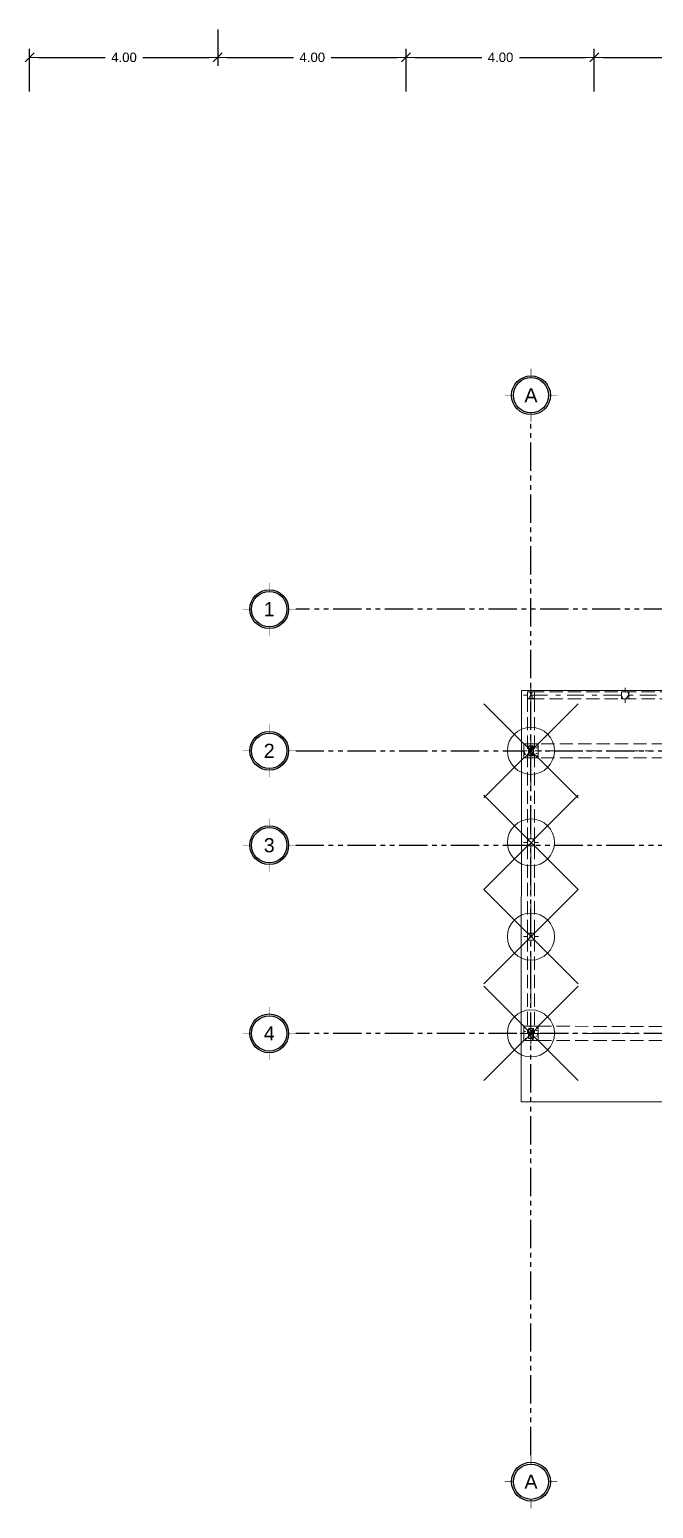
# Model space of a CAD drawing. Header units: metres. Extents: x -10.7 to 26.1, y -10.1 to 21.3.
# Drawn here: x -10.65 to 2.6, y -10.09 to 21.31 of the extents above; entities that cross this region are included whole.
import ezdxf
from ezdxf.enums import TextEntityAlignment as Align

# ---------------------------------------------------------------- set-up
doc = ezdxf.new("R2010")
doc.units = ezdxf.units.M
doc.header["$MEASUREMENT"] = 0
doc.header["$PDMODE"] = 35
for name, pattern in [('Xref_Arq. PA$0$Línea Oculta', [0.391222, 0.282222, -0.109]), ('Xref_Arq. PA$0$Punto & Raya', [0.670278, 0.352778, -0.176389, 0, -0.141111]), ('Xref_Arq. PA$0$Wipeout_Contour', [1, 0, -1]), ('Xref_Ejes$0$ACAD_ISO05W100', [33, 24, -3, 0, -3, 0, -3])]:
    doc.linetypes.add(name, pattern=pattern)
for name, color, linetype in [('Xref_Arq. PA$0$Cotas - General', 7, 'Continuous'), ('Xref_Arq. PA$0$Estructura - Forjados', 7, 'Continuous'), ('Xref_Arq. PA$0$Estructura - Vigas y Pilares', 7, 'Continuous'), ('Xref_Castillos PA$0$COLUM. PB', 140, 'Continuous'), ('Xref_Ejes$0$00-EJES', 1, 'Xref_Ejes$0$ACAD_ISO05W100'), ('Xref_Ejes$0$Globo Eje', 1, 'Continuous'), ('Xref_Ejes$0$Texto', 7, 'Continuous')]:
    doc.layers.add(name, color=color, linetype=linetype)
for name, color, linetype, lineweight in [('Xref_Arq. PA$0$Estructura - Forjados_Pluma_Nº__1', 7, 'Continuous', 13), ('Xref_Arq. PA$0$Estructura - Vigas y Pilares_Pluma_Nº__20', 1, 'Continuous', 0), ('Xref_Arq. PA$0$Estructura - Vigas y Pilares_Pluma_Nº__28', 7, 'Continuous', 18)]:
    doc.layers.add(name, color=color, linetype=linetype, lineweight=lineweight)
for name, color, linetype, lineweight, true_color in [('Xref_Arq. PA$0$Estructura - Vigas y Pilares_Pluma_Nº__170', 7, 'Continuous', 13, 0x9f9f00), ('Xref_Arq. PA$0$Estructura - Vigas y Pilares_Pluma_Nº__174', 7, 'Continuous', 13, 0xe4ad2c), ('Xref_Arq. PA$0$Estructura - Vigas y Pilares_Pluma_Nº__69', 7, 'Continuous', 13, 0x6a6a6a), ('Xref_Arq. PA$0$Estructura - Vigas y Pilares_Pluma_Nº__90', 7, 'Continuous', 13, 0x6a6a6a)]:
    doc.layers.add(name, color=color, linetype=linetype, lineweight=lineweight, true_color=true_color)
doc.styles.add('Xref_Arq. PA$0$Estilo_Generado_1', font='arial.ttf')
doc.styles.add('Xref_Ejes$0$Arial', font='arial.ttf')
doc.dimstyles.new('Xref_Arq. PA$0$Estilo_Generado__1', dxfattribs={"dimtxt": 0.2, "dimasz": 0.19, "dimexe": 0.18, "dimexo": 0, "dimgap": 0.09, "dimtad": 0, "dimtih": 1, "dimtoh": 1, "dimzin": 0, "dimdsep": 46, "dimtxsty": 'Xref_Arq. PA$0$Estilo_Generado_1', "dimblk": 'Xref_Arq. PA$0$ARROWHEAD_6', "dimblk1": 'Xref_Arq. PA$0$ARROWHEAD_6', "dimblk2": 'Xref_Arq. PA$0$ARROWHEAD_6', "dimcen": 0.09, "dimclrd": 256, "dimclre": 256, "dimclrt": 7, "dimadec": 0, "dimazin": 0, "dimtfac": 1, "dimtdec": 4, "dimtmove": 0, "dimatfit": 3, "dimfxl": 1, "dimtolj": 1, "dimtzin": 0, "dimarcsym": 0})
pattern_1 = [(45, (0.25, 0.05), (0.14142, 0), [0.2]), (45, (0.28, 0.05), (0.14142, 0), [0.2]), (45, (0.31, 0.05), (0.14142, 0), [0.2])]
pattern_2 = [(45, (4e-16, 0.05), (0.14142, 0), [0.2]), (45, (0.03, 0.05), (0.14142, 0), [0.2]), (45, (0.06, 0.05), (0.14142, 0), [0.2])]
pattern_3 = [(0, (0, 0), (0, 0.623538), [0.06, -0.3]), (0, (0.18, 0.3118), (0, 0.623538), [0.06, -0.3]), (60, (0, 0), (-0.54, 0.31177), [0.06, -0.3]), (60, (0.36, 0), (-0.54, 0.31177), [0.06, -0.3]), (120, (0.06, 0), (0.54, 0.31177), [0.06, -0.3]), (120, (0.42, 0), (0.54, 0.31177), [0.06, -0.3]), (0, (0, 0.06), (0, 0.12), [0, -0.12, 0, -0.18]), (45, (0.06, 0.06), (-0.0848528, 0.0848528), [0, -0.09, 0, -0.15])]
pattern_4 = [(60, (0, 0), (-0.1299038, 0.075), []), (120, (0, 0), (0.1299038, 0.075), [])]

# ---------------------------------------------------------------- blocks, each defined once
blk = doc.blocks.new('*U182')
at = {"layer": 'Xref_Ejes$0$Globo Eje', "ltscale": 0.025, "const_width": 0.00938}
for points in [[(0, 0.5625), (0, 0.375)], [(-0.375, 0), (-0.5625, 0)], [(0.5625, 0), (0.375, 0)], [(0, -0.375), (0, -0.5625)]]:
    blk.add_lwpolyline(points, dxfattribs=at)
at = {"layer": 'Xref_Ejes$0$Globo Eje', "ltscale": 0.025}
for radius in [0.4125, 0.375]:
    blk.add_circle((0, 0), radius, dxfattribs=at)
at = {"layer": 'Xref_Ejes$0$Texto', "color": 7, "ltscale": 0.025, "style": 'Xref_Ejes$0$Arial'}
blk.add_attdef('EJE', text='', height=0.3, dxfattribs=at).set_placement((0, 0), align=Align.MIDDLE_CENTER)
blk = doc.blocks.new('Xref_Ejes')
at = {"layer": 'Xref_Ejes$0$00-EJES', "ltscale": 0.025}
for p, q in [((0, -8.957), (0, 12.987)), ((4, -8.957), (4, 12.987)), ((8, -8.957), (8, 12.987)), ((12, -8.957), (12, 12.987)), ((16, -8.957), (16, 12.987)), ((19.997, -8.957), (19.997, 12.987)), ((24.997, 9.008), (-5, 9.008)), ((-5, 6), (24.997, 6)), ((-5, 3.996), (24.997, 3.996)), ((24.997, 0), (-5, 0))]:
    blk.add_line(p, q, dxfattribs=at)
for p, values in [((0, 13.55), {'EJE': 'A'}), ((4, 13.55), {'EJE': 'B'}), ((8, 13.55), {'EJE': 'C'}), ((12, 13.55), {'EJE': 'D'}), ((16, 13.55), {'EJE': 'E'}), ((19.997, 13.55), {'EJE': 'F'}), ((-5.562, 9.008), {'EJE': '1'}), ((25.559, 9.008), {'EJE': '1'}), ((-5.562, 6), {'EJE': '2'}), ((25.559, 6), {'EJE': '2'}), ((-5.562, 3.996), {'EJE': '3'}), ((25.559, 3.996), {'EJE': '3'}), ((-5.562, 0), {'EJE': '4'}), ((25.559, 0), {'EJE': '4'}), ((0, -9.519), {'EJE': 'A'}), ((4, -9.519), {'EJE': 'B'}), ((8, -9.519), {'EJE': 'C'}), ((12, -9.519), {'EJE': 'D'}), ((16, -9.519), {'EJE': 'E'}), ((19.997, -9.519), {'EJE': 'F'})]:
    blk.add_blockref('*U182', p, dxfattribs=at).add_auto_attribs(values)
blk = doc.blocks.new('*U196')
at = {"ltscale": 0.025}
h = blk.add_hatch(dxfattribs=at)
h.set_pattern_fill('GOST_GROUND', color=4, scale=0.01)
h.set_pattern_definition(pattern_1)
h.paths.add_polyline_path([(0.025, -0.075), (0.225, -0.075), (0.225, 0.125), (0.025, 0.125)])
at = {"color": 4, "linetype": 'ByBlock', "ltscale": 0.025}
blk.add_lwpolyline([(0.025, -0.075), (0.225, -0.075), (0.225, 0.125), (0.025, 0.125)], close=True, dxfattribs=at)
blk = doc.blocks.new('*U193')
at = {"ltscale": 0.025}
h = blk.add_hatch(dxfattribs=at)
h.set_pattern_fill('GOST_GROUND', color=4, scale=0.01)
h.set_pattern_definition(pattern_2)
h.paths.add_polyline_path([(-0.075, -0.075), (0.075, -0.075), (0.075, 0.125), (-0.075, 0.125)])
at = {"color": 4, "linetype": 'ByBlock', "ltscale": 0.025}
blk.add_lwpolyline([(-0.075, -0.075), (0.075, -0.075), (0.075, 0.125), (-0.075, 0.125)], close=True, dxfattribs=at)
blk = doc.blocks.new('*U191')
at = {"ltscale": 0.025}
h = blk.add_hatch(dxfattribs=at)
h.set_pattern_fill('GOST_GROUND', color=4, scale=0.01)
h.set_pattern_definition(pattern_2)
h.paths.add_polyline_path([(-0.075, -0.075), (0.075, -0.075), (0.075, 0.125), (-0.075, 0.125)])
at = {"color": 4, "linetype": 'ByBlock', "ltscale": 0.025}
blk.add_lwpolyline([(-0.075, -0.075), (0.075, -0.075), (0.075, 0.125), (-0.075, 0.125)], close=True, dxfattribs=at)
blk = doc.blocks.new('*U192')
at = {"ltscale": 0.025}
h = blk.add_hatch(dxfattribs=at)
h.set_pattern_fill('GOST_GROUND', color=4, scale=0.01)
h.set_pattern_definition(pattern_1)
h.paths.add_polyline_path([(0.025, -0.075), (0.225, -0.075), (0.225, 0.125), (0.025, 0.125)])
at = {"color": 4, "linetype": 'ByBlock', "ltscale": 0.025}
blk.add_lwpolyline([(0.025, -0.075), (0.225, -0.075), (0.225, 0.125), (0.025, 0.125)], close=True, dxfattribs=at)
blk = doc.blocks.new('*U194')
at = {"ltscale": 0.025}
h = blk.add_hatch(dxfattribs=at)
h.set_pattern_fill('GOST_GROUND', color=4, scale=0.01)
h.set_pattern_definition(pattern_1)
h.paths.add_polyline_path([(0.025, -0.075), (0.225, -0.075), (0.225, 0.125), (0.025, 0.125)])
at = {"color": 4, "linetype": 'ByBlock', "ltscale": 0.025}
blk.add_lwpolyline([(0.025, -0.075), (0.225, -0.075), (0.225, 0.125), (0.025, 0.125)], close=True, dxfattribs=at)
blk = doc.blocks.new('*U195')
at = {"ltscale": 0.025}
h = blk.add_hatch(dxfattribs=at)
h.set_pattern_fill('GOST_GROUND', color=4, scale=0.01)
h.set_pattern_definition(pattern_1)
h.paths.add_polyline_path([(0.025, -0.075), (0.225, -0.075), (0.225, 0.125), (0.025, 0.125)])
at = {"color": 4, "linetype": 'ByBlock', "ltscale": 0.025}
blk.add_lwpolyline([(0.025, -0.075), (0.225, -0.075), (0.225, 0.125), (0.025, 0.125)], close=True, dxfattribs=at)
blk = doc.blocks.new('*U206')
at = {"ltscale": 0.025}
h = blk.add_hatch(dxfattribs=at)
h.set_pattern_fill('GOST_GROUND', color=4, scale=0.01)
h.set_pattern_definition([(45, (0.15, 0.05), (0.14142, 0), [0.2]), (45, (0.18, 0.05), (0.14142, 0), [0.2]), (45, (0.21, 0.05), (0.14142, 0), [0.2])])
h.paths.add_polyline_path([(0.025, -0.075), (0.125, -0.075), (0.125, 0.125), (0.025, 0.125)])
at = {"color": 4, "linetype": 'ByBlock', "ltscale": 0.025}
blk.add_lwpolyline([(0.025, -0.075), (0.125, -0.075), (0.125, 0.125), (0.025, 0.125)], close=True, dxfattribs=at)
blk = doc.blocks.new('*U201')
at = {"ltscale": 0.025}
h = blk.add_hatch(dxfattribs=at)
h.set_pattern_fill('GOST_GROUND', color=4, scale=0.01)
h.set_pattern_definition([(45, (0.35, 0.05), (0.14142, 0), [0.2]), (45, (0.38, 0.05), (0.14142, 0), [0.2]), (45, (0.41, 0.05), (0.14142, 0), [0.2])])
h.paths.add_polyline_path([(0.125, -0.075), (0.225, -0.075), (0.225, 0.125), (0.125, 0.125)])
at = {"color": 4, "linetype": 'ByBlock', "ltscale": 0.025}
blk.add_lwpolyline([(0.125, -0.075), (0.225, -0.075), (0.225, 0.125), (0.125, 0.125)], close=True, dxfattribs=at)
blk = doc.blocks.new('*U202')
at = {"ltscale": 0.025}
h = blk.add_hatch(dxfattribs=at)
h.set_pattern_fill('GOST_GROUND', color=4, scale=0.01)
h.set_pattern_definition(pattern_1)
h.paths.add_polyline_path([(0.025, -0.075), (0.225, -0.075), (0.225, 0.125), (0.025, 0.125)])
at = {"color": 4, "linetype": 'ByBlock', "ltscale": 0.025}
blk.add_lwpolyline([(0.025, -0.075), (0.225, -0.075), (0.225, 0.125), (0.025, 0.125)], close=True, dxfattribs=at)
blk = doc.blocks.new('*U203')
at = {"ltscale": 0.025}
h = blk.add_hatch(dxfattribs=at)
h.set_pattern_fill('GOST_GROUND', color=4, scale=0.01)
h.set_pattern_definition(pattern_1)
h.paths.add_polyline_path([(0.025, -0.075), (0.225, -0.075), (0.225, 0.125), (0.025, 0.125)])
at = {"color": 4, "linetype": 'ByBlock', "ltscale": 0.025}
blk.add_lwpolyline([(0.025, -0.075), (0.225, -0.075), (0.225, 0.125), (0.025, 0.125)], close=True, dxfattribs=at)
blk = doc.blocks.new('*U197')
at = {"ltscale": 0.025}
h = blk.add_hatch(dxfattribs=at)
h.set_pattern_fill('GOST_GROUND', color=4, scale=0.01)
h.set_pattern_definition(pattern_1)
h.paths.add_polyline_path([(0.025, -0.075), (0.225, -0.075), (0.225, 0.125), (0.025, 0.125)])
at = {"color": 4, "linetype": 'ByBlock', "ltscale": 0.025}
blk.add_lwpolyline([(0.025, -0.075), (0.225, -0.075), (0.225, 0.125), (0.025, 0.125)], close=True, dxfattribs=at)
blk = doc.blocks.new('*U198')
at = {"ltscale": 0.025}
h = blk.add_hatch(dxfattribs=at)
h.set_pattern_fill('GOST_GROUND', color=4, scale=0.01)
h.set_pattern_definition(pattern_1)
h.paths.add_polyline_path([(0.025, -0.075), (0.225, -0.075), (0.225, 0.125), (0.025, 0.125)])
at = {"color": 4, "linetype": 'ByBlock', "ltscale": 0.025}
blk.add_lwpolyline([(0.025, -0.075), (0.225, -0.075), (0.225, 0.125), (0.025, 0.125)], close=True, dxfattribs=at)
blk = doc.blocks.new('*U199')
at = {"ltscale": 0.025}
h = blk.add_hatch(dxfattribs=at)
h.set_pattern_fill('GOST_GROUND', color=4, scale=0.01)
h.set_pattern_definition([(45, (0.2, 0.05), (0.14142, 0), [0.2]), (45, (0.23, 0.05), (0.14142, 0), [0.2]), (45, (0.26, 0.05), (0.14142, 0), [0.2])])
h.paths.add_polyline_path([(0.025, -0.075), (0.175, -0.075), (0.175, 0.125), (0.025, 0.125)])
at = {"color": 4, "linetype": 'ByBlock', "ltscale": 0.025}
blk.add_lwpolyline([(0.025, -0.075), (0.175, -0.075), (0.175, 0.125), (0.025, 0.125)], close=True, dxfattribs=at)
blk = doc.blocks.new('*U200')
at = {"ltscale": 0.025}
h = blk.add_hatch(dxfattribs=at)
h.set_pattern_fill('GOST_GROUND', color=4, scale=0.01)
h.set_pattern_definition([(45, (0.25, -0.05), (0.14142, 0), [0.2]), (45, (0.28, -0.05), (0.14142, 0), [0.2]), (45, (0.31, -0.05), (0.14142, 0), [0.2])])
h.paths.add_polyline_path([(0.025, -0.125), (0.225, -0.125), (0.225, 0.075), (0.025, 0.075)])
at = {"color": 4, "linetype": 'ByBlock', "ltscale": 0.025}
blk.add_lwpolyline([(0.025, -0.125), (0.225, -0.125), (0.225, 0.075), (0.025, 0.075)], close=True, dxfattribs=at)
blk = doc.blocks.new('*U204')
at = {"ltscale": 0.025}
h = blk.add_hatch(dxfattribs=at)
h.set_pattern_fill('GOST_GROUND', color=4, scale=0.01)
h.set_pattern_definition(pattern_2)
h.paths.add_polyline_path([(-0.075, -0.075), (0.075, -0.075), (0.075, 0.125), (-0.075, 0.125)])
at = {"color": 4, "linetype": 'ByBlock', "ltscale": 0.025}
blk.add_lwpolyline([(-0.075, -0.075), (0.075, -0.075), (0.075, 0.125), (-0.075, 0.125)], close=True, dxfattribs=at)
blk = doc.blocks.new('Xref_Castillos PA')
at = {"layer": 'Xref_Castillos PA$0$COLUM. PB', "ltscale": 0.025}
for name, p in [('*U199', (3.9, 8.983)), ('*U199', (7.9, 8.983)), ('*U199', (11.9, 8.983)), ('*U197', (15.875, 8.983)), ('*U198', (19.872, 8.983)), ('*U201', (-0.175, 5.975)), ('*U202', (3.875, 5.974)), ('*U191', (5.174, 5.975)), ('*U191', (6.827, 5.974)), ('*U192', (7.875, 5.975)), ('*U191', (9.176, 5.975)), ('*U191', (10.823, 5.975)), ('*U200', (11.875, 6.025)), ('*U191', (13.172, 5.973)), ('*U204', (14.822, 5.973)), ('*U192', (15.875, 5.975)), ('*U203', (19.872, 5.973)), ('*U191', (16.001, 4.161)), ('*U191', (20.022, 4.161)), ('*U191', (16, 2.981)), ('*U191', (20.022, 2.981)), ('*U191', (16, 1.8)), ('*U191', (20.022, 1.8)), ('*U206', (-0.075, -0.025)), ('*U195', (3.875, -0.025)), ('*U193', (5.174, -0.025)), ('*U193', (6.824, -0.025)), ('*U194', (7.877, -0.025)), ('*U191', (9.173, -0.025)), ('*U191', (10.823, -0.025)), ('*U192', (11.875, -0.025)), ('*U191', (13.172, -0.025)), ('*U191', (14.822, -0.025)), ('*U192', (15.875, -0.025)), ('*U191', (17.103, -0.025)), ('*U191', (18.753, -0.025)), ('*U196', (19.872, -0.025))]:
    blk.add_blockref(name, p, dxfattribs=at)
blk = doc.blocks.new('Xref_Arq. PA$0$Forjado_3', base_point=(-6.732, 16.295))
at = {"layer": 'Xref_Arq. PA$0$Estructura - Forjados_Pluma_Nº__1', "linetype": 'Continuous', "flags": 128}
blk.add_lwpolyline([(-6.732, 16.295), (-10.858, 16.293), (-10.861, 7.562), (-8.76, 7.56), (-6.717, 7.564)], close=True, dxfattribs=at)
blk = doc.blocks.new('Xref_Arq. PA$0$Pilar_1', base_point=(-10.655, 15.014))
at = {"color": 254, "linetype": 'Xref_Arq. PA$0$Wipeout_Contour', "lineweight": 0, "ltscale": 73.68612}
blk.add_wipeout([(-10.505, 15.164), (-10.805, 15.164), (-10.805, 14.864), (-10.505, 14.864)], dxfattribs=at).dxf.layer = 'Xref_Arq. PA$0$Estructura - Vigas y Pilares'
at = {"layer": 'Xref_Arq. PA$0$Estructura - Vigas y Pilares_Pluma_Nº__170', "linetype": 'Continuous'}
h = blk.add_hatch(dxfattribs=at)
h.set_pattern_fill('HORMIGÓN_ARMADO', color=256, style=0, pattern_type=2)
h.set_pattern_definition(pattern_3)
h.paths.add_polyline_path([(-10.505, 15.164), (-10.805, 15.164), (-10.805, 14.864), (-10.505, 14.864)])
at = {"layer": 'Xref_Arq. PA$0$Estructura - Vigas y Pilares_Pluma_Nº__20', "linetype": 'Continuous'}
for p, q in [((-10.655, 15.094), (-10.655, 15.244)), ((-10.735, 15.014), (-10.885, 15.014)), ((-10.655, 14.934), (-10.655, 14.784)), ((-10.575, 15.014), (-10.425, 15.014))]:
    blk.add_line(p, q, dxfattribs=at)
blk.add_point((-10.655, 15.014), dxfattribs=at)
at = {"layer": 'Xref_Arq. PA$0$Estructura - Vigas y Pilares_Pluma_Nº__28', "linetype": 'Continuous'}
for p, q in [((-10.505, 15.164), (-10.805, 15.164)), ((-10.805, 15.164), (-10.805, 14.864)), ((-10.505, 14.864), (-10.505, 15.164)), ((-10.805, 14.864), (-10.505, 14.864))]:
    blk.add_line(p, q, dxfattribs=at)
blk = doc.blocks.new('Xref_Arq. PA$0$Pilar_2', base_point=(-10.655, 9.014))
at = {"color": 254, "linetype": 'Xref_Arq. PA$0$Wipeout_Contour', "lineweight": 0, "ltscale": 55.884433}
blk.add_wipeout([(-10.505, 9.164), (-10.805, 9.164), (-10.805, 8.864), (-10.505, 8.864)], dxfattribs=at).dxf.layer = 'Xref_Arq. PA$0$Estructura - Vigas y Pilares'
at = {"layer": 'Xref_Arq. PA$0$Estructura - Vigas y Pilares_Pluma_Nº__170', "linetype": 'Continuous'}
h = blk.add_hatch(dxfattribs=at)
h.set_pattern_fill('HORMIGÓN_ARMADO', color=256, style=0, pattern_type=2)
h.set_pattern_definition(pattern_3)
h.paths.add_polyline_path([(-10.505, 9.164), (-10.805, 9.164), (-10.805, 8.864), (-10.505, 8.864)])
at = {"layer": 'Xref_Arq. PA$0$Estructura - Vigas y Pilares_Pluma_Nº__20', "linetype": 'Continuous'}
for p, q in [((-10.655, 9.094), (-10.655, 9.244)), ((-10.735, 9.014), (-10.885, 9.014)), ((-10.655, 8.934), (-10.655, 8.784)), ((-10.575, 9.014), (-10.425, 9.014))]:
    blk.add_line(p, q, dxfattribs=at)
blk.add_point((-10.655, 9.014), dxfattribs=at)
at = {"layer": 'Xref_Arq. PA$0$Estructura - Vigas y Pilares_Pluma_Nº__28', "linetype": 'Continuous'}
for p, q in [((-10.505, 9.164), (-10.805, 9.164)), ((-10.805, 9.164), (-10.805, 8.864)), ((-10.505, 8.864), (-10.505, 9.164)), ((-10.805, 8.864), (-10.505, 8.864))]:
    blk.add_line(p, q, dxfattribs=at)
blk = doc.blocks.new('Xref_Arq. PA$0$Pilar_14', base_point=(-8.654, 16.193))
at = {"color": 254, "linetype": 'Xref_Arq. PA$0$Wipeout_Contour', "lineweight": 0, "ltscale": 73.475743}
blk.add_wipeout([(-8.729, 16.118), (-8.579, 16.118), (-8.579, 16.268), (-8.729, 16.268)], dxfattribs=at).dxf.layer = 'Xref_Arq. PA$0$Estructura - Vigas y Pilares'
at = {"layer": 'Xref_Arq. PA$0$Estructura - Vigas y Pilares_Pluma_Nº__174', "linetype": 'Continuous'}
h = blk.add_hatch(dxfattribs=at)
h.set_pattern_fill('FIBRA_DE_VIDRIO', color=256, style=0, pattern_type=2)
h.set_pattern_definition(pattern_4)
h.paths.add_polyline_path([(-8.729, 16.118), (-8.579, 16.118), (-8.579, 16.268), (-8.729, 16.268)])
at = {"layer": 'Xref_Arq. PA$0$Estructura - Vigas y Pilares_Pluma_Nº__20', "linetype": 'Continuous'}
for p, q in [((-8.654, 16.273), (-8.654, 16.353)), ((-8.734, 16.193), (-8.814, 16.193)), ((-8.654, 16.113), (-8.654, 16.033)), ((-8.574, 16.193), (-8.494, 16.193))]:
    blk.add_line(p, q, dxfattribs=at)
at = {"layer": 'Xref_Arq. PA$0$Estructura - Vigas y Pilares_Pluma_Nº__28', "linetype": 'Continuous'}
for p, q in [((-8.579, 16.268), (-8.729, 16.268)), ((-8.729, 16.268), (-8.729, 16.118)), ((-8.729, 16.118), (-8.579, 16.118)), ((-8.579, 16.118), (-8.579, 16.268))]:
    blk.add_line(p, q, dxfattribs=at)
blk = doc.blocks.new('Xref_Arq. PA$0$Pilar_15', base_point=(-10.655, 16.193))
at = {"color": 254, "linetype": 'Xref_Arq. PA$0$Wipeout_Contour', "lineweight": 0, "ltscale": 77.569213}
blk.add_wipeout([(-10.73, 16.118), (-10.58, 16.118), (-10.58, 16.268), (-10.73, 16.268)], dxfattribs=at).dxf.layer = 'Xref_Arq. PA$0$Estructura - Vigas y Pilares'
at = {"layer": 'Xref_Arq. PA$0$Estructura - Vigas y Pilares_Pluma_Nº__174', "linetype": 'Continuous'}
h = blk.add_hatch(dxfattribs=at)
h.set_pattern_fill('FIBRA_DE_VIDRIO', color=256, style=0, pattern_type=2)
h.set_pattern_definition(pattern_4)
h.paths.add_polyline_path([(-10.73, 16.118), (-10.58, 16.118), (-10.58, 16.268), (-10.73, 16.268)])
at = {"layer": 'Xref_Arq. PA$0$Estructura - Vigas y Pilares_Pluma_Nº__20', "linetype": 'Continuous'}
for p, q in [((-10.655, 16.273), (-10.655, 16.353)), ((-10.735, 16.193), (-10.815, 16.193)), ((-10.655, 16.113), (-10.655, 16.033)), ((-10.575, 16.193), (-10.495, 16.193))]:
    blk.add_line(p, q, dxfattribs=at)
at = {"layer": 'Xref_Arq. PA$0$Estructura - Vigas y Pilares_Pluma_Nº__28', "linetype": 'Continuous'}
for p, q in [((-10.58, 16.268), (-10.73, 16.268)), ((-10.73, 16.268), (-10.73, 16.118)), ((-10.73, 16.118), (-10.58, 16.118)), ((-10.58, 16.118), (-10.58, 16.268))]:
    blk.add_line(p, q, dxfattribs=at)
blk = doc.blocks.new('Xref_Arq. PA$0$Pilar_16', base_point=(-10.655, 13.069))
at = {"color": 254, "linetype": 'Xref_Arq. PA$0$Wipeout_Contour', "lineweight": 0, "ltscale": 67.486854}
blk.add_wipeout([(-10.73, 12.994), (-10.58, 12.994), (-10.58, 13.144), (-10.73, 13.144)], dxfattribs=at).dxf.layer = 'Xref_Arq. PA$0$Estructura - Vigas y Pilares'
at = {"layer": 'Xref_Arq. PA$0$Estructura - Vigas y Pilares_Pluma_Nº__174', "linetype": 'Continuous'}
h = blk.add_hatch(dxfattribs=at)
h.set_pattern_fill('FIBRA_DE_VIDRIO', color=256, style=0, pattern_type=2)
h.set_pattern_definition(pattern_4)
h.paths.add_polyline_path([(-10.73, 12.994), (-10.58, 12.994), (-10.58, 13.144), (-10.73, 13.144)])
at = {"layer": 'Xref_Arq. PA$0$Estructura - Vigas y Pilares_Pluma_Nº__20', "linetype": 'Continuous'}
for p, q in [((-10.655, 13.149), (-10.655, 13.229)), ((-10.735, 13.069), (-10.815, 13.069)), ((-10.655, 12.989), (-10.655, 12.909)), ((-10.575, 13.069), (-10.495, 13.069))]:
    blk.add_line(p, q, dxfattribs=at)
blk.add_point((-10.655, 13.069), dxfattribs=at)
at = {"layer": 'Xref_Arq. PA$0$Estructura - Vigas y Pilares_Pluma_Nº__28', "linetype": 'Continuous'}
for p, q in [((-10.58, 13.144), (-10.73, 13.144)), ((-10.73, 13.144), (-10.73, 12.994)), ((-10.73, 12.994), (-10.58, 12.994)), ((-10.58, 12.994), (-10.58, 13.144))]:
    blk.add_line(p, q, dxfattribs=at)
blk = doc.blocks.new('Xref_Arq. PA$0$Pilar_17', base_point=(-10.655, 11.069))
at = {"color": 254, "linetype": 'Xref_Arq. PA$0$Wipeout_Contour', "lineweight": 0, "ltscale": 61.498517}
blk.add_wipeout([(-10.73, 10.994), (-10.58, 10.994), (-10.58, 11.144), (-10.73, 11.144)], dxfattribs=at).dxf.layer = 'Xref_Arq. PA$0$Estructura - Vigas y Pilares'
at = {"layer": 'Xref_Arq. PA$0$Estructura - Vigas y Pilares_Pluma_Nº__174', "linetype": 'Continuous'}
h = blk.add_hatch(dxfattribs=at)
h.set_pattern_fill('FIBRA_DE_VIDRIO', color=256, style=0, pattern_type=2)
h.set_pattern_definition(pattern_4)
h.paths.add_polyline_path([(-10.73, 10.994), (-10.58, 10.994), (-10.58, 11.144), (-10.73, 11.144)])
at = {"layer": 'Xref_Arq. PA$0$Estructura - Vigas y Pilares_Pluma_Nº__20', "linetype": 'Continuous'}
for p, q in [((-10.735, 11.069), (-10.815, 11.069)), ((-10.655, 11.149), (-10.655, 11.229)), ((-10.575, 11.069), (-10.495, 11.069)), ((-10.655, 10.989), (-10.655, 10.909))]:
    blk.add_line(p, q, dxfattribs=at)
blk.add_point((-10.655, 11.069), dxfattribs=at)
at = {"layer": 'Xref_Arq. PA$0$Estructura - Vigas y Pilares_Pluma_Nº__28', "linetype": 'Continuous'}
for p, q in [((-10.58, 11.144), (-10.73, 11.144)), ((-10.73, 11.144), (-10.73, 10.994)), ((-10.73, 10.994), (-10.58, 10.994)), ((-10.58, 10.994), (-10.58, 11.144))]:
    blk.add_line(p, q, dxfattribs=at)
blk = doc.blocks.new('Xref_Arq. PA$0$Viga_1', base_point=(9.342, 9.01))
at = {"layer": 'Xref_Arq. PA$0$Estructura - Vigas y Pilares_Pluma_Nº__69', "linetype": 'Xref_Arq. PA$0$Punto & Raya'}
blk.add_line((9.342, 9.01), (-10.655, 9.014), dxfattribs=at)
at = {"layer": 'Xref_Arq. PA$0$Estructura - Vigas y Pilares_Pluma_Nº__90', "linetype": 'Xref_Arq. PA$0$Línea Oculta'}
for p, q in [((9.342, 9.16), (-10.655, 9.164)), ((-10.655, 9.164), (-10.655, 8.864)), ((9.342, 9.16), (9.342, 8.86)), ((9.342, 8.86), (-10.655, 8.864))]:
    blk.add_line(p, q, dxfattribs=at)
blk = doc.blocks.new('Xref_Arq. PA$0$Viga_2', base_point=(5.495, 15.012))
at = {"layer": 'Xref_Arq. PA$0$Estructura - Vigas y Pilares_Pluma_Nº__69', "linetype": 'Xref_Arq. PA$0$Punto & Raya'}
blk.add_line((5.495, 15.012), (-10.655, 15.014), dxfattribs=at)
at = {"layer": 'Xref_Arq. PA$0$Estructura - Vigas y Pilares_Pluma_Nº__90', "linetype": 'Xref_Arq. PA$0$Línea Oculta'}
for p, q in [((5.495, 15.162), (-10.655, 15.164)), ((-10.655, 15.164), (-10.655, 14.864)), ((5.495, 15.162), (5.495, 14.862)), ((5.495, 14.862), (-10.655, 14.864))]:
    blk.add_line(p, q, dxfattribs=at)
blk = doc.blocks.new('Xref_Arq. PA$0$Viga_4', base_point=(-10.655, 16.123))
at = {"layer": 'Xref_Arq. PA$0$Estructura - Vigas y Pilares_Pluma_Nº__69', "linetype": 'Xref_Arq. PA$0$Punto & Raya'}
blk.add_line((-10.655, 16.123), (-10.655, 9.014), dxfattribs=at)
at = {"layer": 'Xref_Arq. PA$0$Estructura - Vigas y Pilares_Pluma_Nº__90', "linetype": 'Xref_Arq. PA$0$Línea Oculta'}
for p, q in [((-10.73, 16.123), (-10.73, 9.014)), ((-10.73, 16.123), (-10.58, 16.123)), ((-10.58, 16.123), (-10.58, 9.014)), ((-10.73, 9.014), (-10.58, 9.014))]:
    blk.add_line(p, q, dxfattribs=at)
blk = doc.blocks.new('Xref_Arq. PA$0$Viga_5', base_point=(-10.655, 16.193))
at = {"layer": 'Xref_Arq. PA$0$Estructura - Vigas y Pilares_Pluma_Nº__69', "linetype": 'Xref_Arq. PA$0$Punto & Raya'}
blk.add_line((-10.655, 16.193), (-6.58, 16.193), dxfattribs=at)
at = {"layer": 'Xref_Arq. PA$0$Estructura - Vigas y Pilares_Pluma_Nº__90', "linetype": 'Xref_Arq. PA$0$Línea Oculta'}
for p, q in [((-10.655, 16.268), (-6.73, 16.268)), ((-10.655, 16.118), (-10.655, 16.268)), ((-10.655, 16.118), (-6.58, 16.118)), ((-6.58, 16.118), (-6.58, 16.268))]:
    blk.add_line(p, q, dxfattribs=at)
blk = doc.blocks.new('Xref_Arq. PA$0$ARROWHEAD_6')
at = {"color": 0, "linetype": 'Continuous', "lineweight": 0}
for p, q in [((0, 0), (-1, 0)), ((-0.5, -0.5), (0.5, 0.5))]:
    blk.add_line(p, q, dxfattribs=at)
blk = doc.blocks.new('Xref_Arq. PA')
at = {"layer": 'Xref_Arq. PA$0$Estructura - Forjados', "linetype": 'Continuous'}
blk.add_blockref('Xref_Arq. PA$0$Forjado_3', (3.923, 7.281), dxfattribs=at)
at = {"layer": 'Xref_Arq. PA$0$Cotas - General', "color": 251, "linetype": 'Continuous', "lineweight": 13, "true_color": 0x6a6a6a}
for base, p1, p2, location in [((-6.655, 20.724), (-10.655, 20.001), (-6.655, 21.314), (-8.647, 20.724)), ((-2.655, 20.724), (-6.655, 21.314), (-2.655, 20.001), (-4.647, 20.724)), ((1.345, 20.724), (-2.655, 20.001), (1.345, 20.001), (-0.647, 20.724)), ((5.345, 20.724), (1.345, 20.001), (5.345, 20.001), (3.353, 20.724))]:
    blk.add_linear_dim(base=base, p1=p1, p2=p2, location=location, dimstyle='Xref_Arq. PA$0$Estilo_Generado__1', dxfattribs=at).render()
at = {"layer": 'Xref_Arq. PA$0$Estructura - Vigas y Pilares'}
for name, p in [('Xref_Arq. PA$0$Pilar_15', (0, 7.179)), ('Xref_Arq. PA$0$Pilar_14', (2.001, 7.179)), ('Xref_Arq. PA$0$Pilar_1', (0, 6)), ('Xref_Arq. PA$0$Pilar_16', (0, 4.055)), ('Xref_Arq. PA$0$Pilar_17', (0, 2.055)), ('Xref_Arq. PA$0$Pilar_2', (0, 0))]:
    blk.add_blockref(name, p, dxfattribs=at)
at = {"layer": 'Xref_Arq. PA$0$Estructura - Vigas y Pilares', "color": 251, "lineweight": 13, "true_color": 0x6a6a6a}
for name, p in [('Xref_Arq. PA$0$Viga_5', (0, 7.179)), ('Xref_Arq. PA$0$Viga_4', (0, 7.109)), ('Xref_Arq. PA$0$Viga_2', (16.15, 5.998)), ('Xref_Arq. PA$0$Viga_1', (19.997, -0.004))]:
    blk.add_blockref(name, p, dxfattribs=at)

msp = doc.modelspace()

# ---------------------------------------------------------------- block references
msp.add_blockref('Xref_Ejes', (0, 0))

# ---------------------------------------------------------------- next in the draw order: block references
msp.add_blockref('Xref_Arq. PA', (0, 0))

# ---------------------------------------------------------------- next in the draw order: block references
msp.add_blockref('Xref_Castillos PA', (0, 0))

doc.saveas('drawing.dxf')
